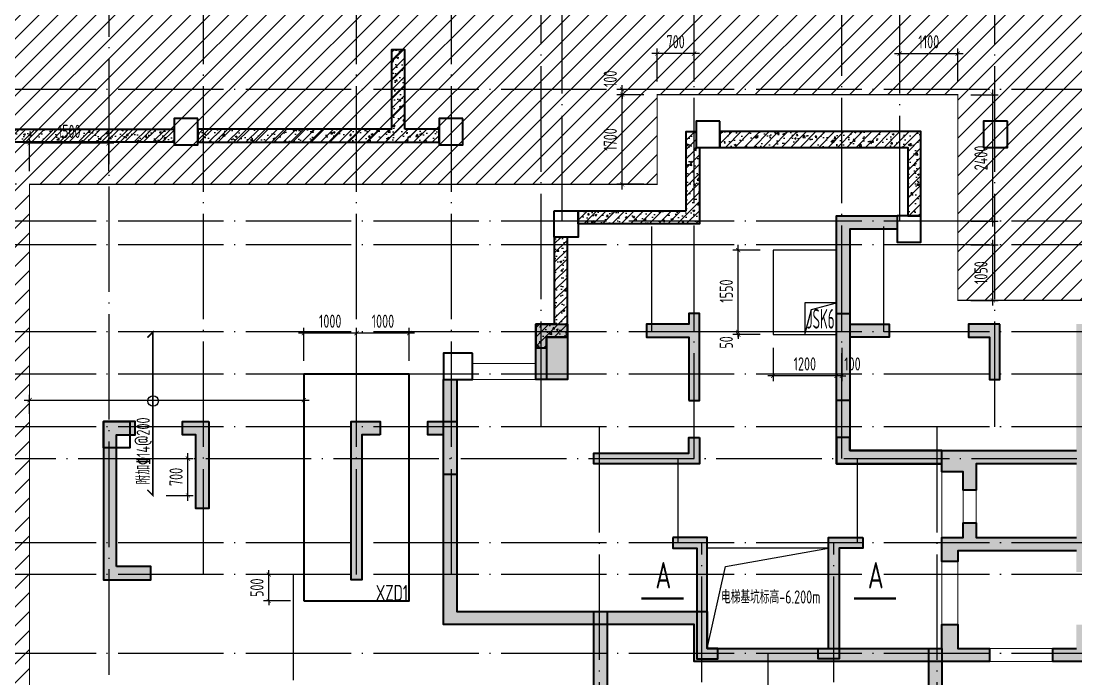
# Model space of a CAD drawing. Extents: x -655480 to 203344, y -294099 to 287156.
# Drawn here: x -408307 to -388306, y 203390 to 215865 of the extents above; entities that cross this region are included whole.
import ezdxf
from ezdxf.enums import TextEntityAlignment as Align

# ---------------------------------------------------------------- set-up
doc = ezdxf.new("R2010")
doc.units = 0
doc.header["$LTSCALE"] = 1000
doc.linetypes.add('DOTE', pattern=[2.42, 2, -0.2, 0.02, -0.2])
doc.layers.get('0').update_dxf_attribs({"linetype": 'CONTINUOUS'})
doc.layers.get('DEFPOINTS').update_dxf_attribs({"linetype": 'CONTINUOUS'})
for name, color, linetype in [('0-R集水坑', 191, 'CONTINUOUS'), ('A-DOTE', 10, 'DOTE'), ('S-B板配筋', 6, 'CONTINUOUS'), ('S-B板配筋号', 7, 'CONTINUOUS'), ('S-C承台实线', 2, 'CONTINUOUS'), ('S-C承台编号', 6, 'CONTINUOUS'), ('S-D洞口', 4, 'CONTINUOUS'), ('S-J基础底板', 5, 'CONTINUOUS'), ('S-J基础底板标注', 3, 'CONTINUOUS'), ('S-Q墙填充', 252, 'CONTINUOUS'), ('S-Q墙实线', 6, 'CONTINUOUS'), ('S-降板填充', 75, 'CONTINUOUS'), ('THICK', 6, 'CONTINUOUS')]:
    doc.layers.add(name, color=color, linetype=linetype)
doc.layers.add('WINDOW', color=144, linetype='CONTINUOUS', lineweight=15)
doc.layers.add('底图$0$砼柱', color=2, linetype='CONTINUOUS', lineweight=35)
doc.styles.add('TSSD_DIMENSION', font='Tssdeng.shx', dxfattribs={"width": 0.7, "bigfont": 'tssdchn.shx'})
doc.styles.add('TSSD_REIN', font='tssdeng.shx', dxfattribs={"width": 0.7, "height": 300, "bigfont": 'tssdchn.shx'})
doc.dimstyles.new('TSSD_100_100$0', dxfattribs={"dimtxt": 300, "dimasz": 80, "dimexe": 100, "dimexo": 250, "dimgap": 100, "dimtad": 1, "dimdec": 0, "dimzin": 0, "dimdsep": 46, "dimtxsty": 'TSSD_DIMENSION', "dimblk": 'ARCHTICK', "dimcen": 0, "dimdle": 100, "dimclrd": 3, "dimclre": 3, "dimclrt": 7, "dimadec": 0, "dimazin": 0, "dimtfac": 1, "dimtdec": 0, "dimtix": 1, "dimtmove": 2, "dimatfit": 3, "dimldrblk": 'ARCHTICK', "dimfxl": 1, "dimtolj": 1, "dimtzin": 0, "dimarcsym": 0})
pattern_1 = [(45, (-1438581.56, 463489.72), (-88.388348, 88.388348), []), (50, (-1438581.56, 463489.72), (358.63009, -31.37607), [37.5, -412.5]), (355, (-1438581.56, 463489.72), (-69.37567, 376.09607), [30, -330]), (100.4514, (-1438551.67, 463487.1), (289.25469, 344.71977), [31.8701, -350.57106]), (46.1842, (-1438581.56, 463589.7), (533.62052, -82.7595), [56.25, -618.75]), (96.6356, (-1438537.1, 463582.8), (467.33135, 487.05894), [47.80514, -525.8565]), (351.1842, (-1438581.56, 463589.7), (467.33097, 487.0593), [45, -495]), (21, (-1438531.56, 463564.72), (298.45353, -201.309445), [37.5, -412.5]), (326, (-1438531.56, 463564.72), (121.65767, 362.57502), [30, -330]), (71.4514, (-1438506.7, 463547.94), (420.11131, 161.26525), [31.8701, -350.57106]), (37.5, (-1438581.56, 463489.72), (6.079928, 166.446927), [0, -326, 0, -335, 0, -331.25]), (7.5, (-1438581.56, 463489.72), (131.53477, 197.205856), [0, -191, 0, -318.5, 0, -126.25]), (327.5, (-1438693.06, 463489.72), (266.911218, -11.277436), [0, -125, 0, -390, 0, -517.5]), (317.5, (-1438743.06, 463489.72), (291.593085, 50.05249), [0, -162.5, 0, -259, 0, -367.5])]

# ---------------------------------------------------------------- blocks, each defined once
blk = doc.blocks.new('20210827.00163710')
at = {"layer": 'A-DOTE'}
for p, q in [((-250172, -268230.2), (-250172, -289730.2)), ((-248372, -280430.2), (-248372, -268230.2)), ((-245472, -280430.2), (-245472, -268230.2)), ((-243672, -280430.2), (-243672, -268230.2)), ((-241972, -277630.2), (-241972, -268230.2)), ((-241572, -273730.2), (-241572, -268230.2)), ((-239072, -278229.9), (-239072, -268230.2)), ((-236272, -278229.9), (-236272, -268230.2)), ((-235172, -273730.2), (-235172, -268230.2)), ((-233372, -277630.2), (-233372, -268230.2)), ((-197172, -271230.2), (-253172, -271230.2)), ((-197172, -273730.2), (-253172, -273730.2)), ((-239872, -275830.2), (-239872, -273730.2)), ((-235472, -275830.2), (-235472, -273730.2)), ((-197172, -274180.2), (-253172, -274180.2)), ((-197172, -275830.2), (-253172, -275830.2)), ((-197172, -276630.2), (-253172, -276630.2)), ((-197172, -277630.2), (-253172, -277630.2)), ((-240871.8, -277630.2), (-240872, -289730.2)), ((-234472.2, -277630.2), (-234472, -289730.2)), ((-253172, -278229.9), (-197172, -278229.9)), ((-239372, -279830.2), (-239372, -278230.2)), ((-235972, -279830.2), (-235972, -278230.2)), ((-197172, -279830.2), (-253172, -279830.2)), ((-238922, -289730.2), (-238922, -279830.2)), ((-236422, -289730.2), (-236422, -279830.2)), ((-197172, -280430.2), (-253172, -280430.2)), ((-246672, -280430.2), (-246672, -289730.2)), ((-197172, -281930.2), (-253172, -281930.2)), ((-237672, -281930.2), (-237672, -289730.2))]:
    blk.add_line(p, q, dxfattribs=at)
blk = doc.blocks.new('_ArchTick')
at = {"color": 0, "linetype": 'ByBlock', "const_width": 0.15}
blk.add_lwpolyline([(-0.5, -0.5), (0.5, 0.5)], dxfattribs=at)
blk = doc.blocks.new('*D1241')
at = {"layer": 'DEFPOINTS', "color": 0, "transparency": 16777216}
for p in [(-408810, 212769), (-408146, 212769), (-408146, 212069)]:
    blk.add_point(p, dxfattribs=at)
at = {"layer": 'S-J基础底板标注', "color": 3, "lineweight": -2, "transparency": 16777216}
for p, q in [((-408810, 211969), (-408810, 212869)), ((-408396, 212769), (-408910, 212769)), ((-408396, 212069), (-408910, 212069))]:
    blk.add_line(p, q, dxfattribs=at)
at = {"layer": 'S-J基础底板标注', "color": 3, "lineweight": -2, "transparency": 16777216, "xscale": 80, "yscale": 80, "zscale": 80}
for p, rotation in [((-408810, 212769), 89.99988035696633), ((-408810, 212069), 269.9998803569663)]:
    blk.add_blockref('_ArchTick', p, dxfattribs=dict(at, rotation=rotation))
at = {"layer": 'S-J基础底板标注', "color": 7, "transparency": 16777216, "insert": (-409035, 212419), "char_height": 250, "attachment_point": 5, "rotation": 89.9999, "style": 'TSSD_DIMENSION'}
blk.add_mtext('\\A1;700', dxfattribs=at)
blk = doc.blocks.new('*D1242')
at = {"layer": 'DEFPOINTS', "color": 0, "transparency": 16777216}
for p in [(-408146, 213548), (-408146, 212769), (-406646, 212769)]:
    blk.add_point(p, dxfattribs=at)
at = {"layer": 'S-J基础底板标注', "color": 3, "lineweight": -2, "transparency": 16777216}
for p, q in [((-408146, 213019), (-408146, 213648)), ((-406646, 213019), (-406646, 213648)), ((-406546, 213548), (-408246, 213548))]:
    blk.add_line(p, q, dxfattribs=at)
at = {"layer": 'S-J基础底板标注', "color": 3, "lineweight": -2, "transparency": 16777216, "xscale": 80, "yscale": 80, "zscale": 80}
for p, rotation in [((-408146, 213548), 180.0000000357117), ((-406646, 213548), 3.571175355432388e-08)]:
    blk.add_blockref('_ArchTick', p, dxfattribs=dict(at, rotation=rotation))
at = {"layer": 'S-J基础底板标注', "color": 7, "transparency": 16777216, "insert": (-407396, 213773), "char_height": 250, "attachment_point": 5, "rotation": 0, "style": 'TSSD_DIMENSION'}
blk.add_mtext('\\A1;1500', dxfattribs=at)
blk = doc.blocks.new('*D1243')
at = {"layer": 'DEFPOINTS', "color": 0, "transparency": 16777216}
for p in [(-396910, 214469), (-396246, 214469), (-396246, 212769)]:
    blk.add_point(p, dxfattribs=at)
at = {"layer": 'S-J基础底板标注', "color": 3, "lineweight": -2, "transparency": 16777216}
for p, q in [((-396496, 214469), (-397010, 214469)), ((-396910, 212669), (-396910, 214569)), ((-396496, 212769), (-397010, 212769))]:
    blk.add_line(p, q, dxfattribs=at)
at = {"layer": 'S-J基础底板标注', "color": 3, "lineweight": -2, "transparency": 16777216, "xscale": 80, "yscale": 80, "zscale": 80}
for p, rotation in [((-396910, 214469), 90), ((-396910, 212769), 270)]:
    blk.add_blockref('_ArchTick', p, dxfattribs=dict(at, rotation=rotation))
at = {"layer": 'S-J基础底板标注', "color": 7, "transparency": 16777216, "insert": (-397135, 213619), "char_height": 250, "attachment_point": 5, "rotation": 90, "style": 'TSSD_DIMENSION'}
blk.add_mtext('\\A1;1700', dxfattribs=at)
blk = doc.blocks.new('*D1244')
at = {"layer": 'DEFPOINTS', "color": 0, "transparency": 16777216}
for p in [(-396910, 214569), (-396246, 214569), (-396246, 214469)]:
    blk.add_point(p, dxfattribs=at)
at = {"layer": 'S-J基础底板标注', "color": 3, "lineweight": -2, "transparency": 16777216}
for p, q in [((-396910, 214569), (-396910, 214649)), ((-396496, 214569), (-397010, 214569)), ((-396496, 214469), (-397010, 214469)), ((-396910, 214469), (-396910, 214569)), ((-396910, 214469), (-396910, 214389))]:
    blk.add_line(p, q, dxfattribs=at)
at = {"layer": 'S-J基础底板标注', "color": 3, "lineweight": -2, "transparency": 16777216, "xscale": 80, "yscale": 80, "zscale": 80}
for p, rotation in [((-396910, 214569), 270), ((-396910, 214469), 90)]:
    blk.add_blockref('_ArchTick', p, dxfattribs=dict(at, rotation=rotation))
at = {"layer": 'S-J基础底板标注', "color": 7, "transparency": 16777216, "insert": (-397135, 214771), "char_height": 250, "attachment_point": 5, "rotation": 90, "style": 'TSSD_DIMENSION'}
blk.add_mtext('\\A1;100', dxfattribs=at)
blk = doc.blocks.new('*D1245')
at = {"layer": 'DEFPOINTS', "color": 0, "transparency": 16777216}
for p in [(-390546, 214469), (-389882, 214469), (-390546, 212069)]:
    blk.add_point(p, dxfattribs=at)
at = {"layer": 'S-J基础底板标注', "color": 3, "lineweight": -2, "transparency": 16777216}
for p, q in [((-390296, 214469), (-389782, 214469)), ((-389882, 211969), (-389882, 214569)), ((-390296, 212069), (-389782, 212069))]:
    blk.add_line(p, q, dxfattribs=at)
at = {"layer": 'S-J基础底板标注', "color": 3, "lineweight": -2, "transparency": 16777216, "xscale": 80, "yscale": 80, "zscale": 80}
for p, rotation in [((-389882, 214469), 90), ((-389882, 212069), 270)]:
    blk.add_blockref('_ArchTick', p, dxfattribs=dict(at, rotation=rotation))
at = {"layer": 'S-J基础底板标注', "color": 7, "transparency": 16777216, "insert": (-390107, 213269), "char_height": 250, "attachment_point": 5, "rotation": 90, "style": 'TSSD_DIMENSION'}
blk.add_mtext('\\A1;2400', dxfattribs=at)
blk = doc.blocks.new('*D1246')
at = {"layer": 'DEFPOINTS', "color": 0, "transparency": 16777216}
for p in [(-390546, 211619), (-389882, 211619), (-390546, 210569)]:
    blk.add_point(p, dxfattribs=at)
at = {"layer": 'S-J基础底板标注', "color": 3, "lineweight": -2, "transparency": 16777216}
for p, q in [((-390296, 211619), (-389782, 211619)), ((-389882, 210469), (-389882, 211719)), ((-390296, 210569), (-389782, 210569))]:
    blk.add_line(p, q, dxfattribs=at)
at = {"layer": 'S-J基础底板标注', "color": 3, "lineweight": -2, "transparency": 16777216, "xscale": 80, "yscale": 80, "zscale": 80}
for p, rotation in [((-389882, 211619), 90), ((-389882, 210569), 270)]:
    blk.add_blockref('_ArchTick', p, dxfattribs=dict(at, rotation=rotation))
at = {"layer": 'S-J基础底板标注', "color": 7, "transparency": 16777216, "insert": (-390107, 211094), "char_height": 250, "attachment_point": 5, "rotation": 90, "style": 'TSSD_DIMENSION'}
blk.add_mtext('\\A1;1050', dxfattribs=at)
blk = doc.blocks.new('*D1247')
at = {"layer": 'DEFPOINTS', "color": 0, "transparency": 16777216}
for p in [(-396246, 215248), (-396246, 214469), (-395546, 214469)]:
    blk.add_point(p, dxfattribs=at)
at = {"layer": 'S-J基础底板标注', "color": 3, "lineweight": -2, "transparency": 16777216}
for p, q in [((-395446, 215248), (-396346, 215248)), ((-396246, 214719), (-396246, 215348)), ((-395546, 214719), (-395546, 215348))]:
    blk.add_line(p, q, dxfattribs=at)
at = {"layer": 'S-J基础底板标注', "color": 3, "lineweight": -2, "transparency": 16777216, "xscale": 80, "yscale": 80, "zscale": 80}
for p, rotation in [((-396246, 215248), 179.9999999999952), ((-395546, 215248), 359.9999999999952)]:
    blk.add_blockref('_ArchTick', p, dxfattribs=dict(at, rotation=rotation))
at = {"layer": 'S-J基础底板标注', "color": 7, "transparency": 16777216, "insert": (-395896, 215473), "char_height": 250, "attachment_point": 5, "style": 'TSSD_DIMENSION'}
blk.add_mtext('\\A1;700', dxfattribs=at)
blk = doc.blocks.new('*D1248')
at = {"layer": 'DEFPOINTS', "color": 0, "transparency": 16777216}
for p in [(-390546, 215248), (-391646, 214469), (-390546, 214469)]:
    blk.add_point(p, dxfattribs=at)
at = {"layer": 'S-J基础底板标注', "color": 3, "lineweight": -2, "transparency": 16777216}
for p, q in [((-391746, 215248), (-390446, 215248)), ((-391646, 214719), (-391646, 215348)), ((-390546, 214719), (-390546, 215348))]:
    blk.add_line(p, q, dxfattribs=at)
at = {"layer": 'S-J基础底板标注', "color": 3, "lineweight": -2, "transparency": 16777216, "xscale": 80, "yscale": 80, "zscale": 80, "rotation": 180}
blk.add_blockref('_ArchTick', (-391646, 215248), dxfattribs=at)
at = {"layer": 'S-J基础底板标注', "color": 3, "lineweight": -2, "transparency": 16777216, "xscale": 80, "yscale": 80, "zscale": 80}
blk.add_blockref('_ArchTick', (-390546, 215248), dxfattribs=at)
at = {"layer": 'S-J基础底板标注', "color": 7, "transparency": 16777216, "insert": (-391096, 215473), "char_height": 250, "attachment_point": 5, "style": 'TSSD_DIMENSION'}
blk.add_mtext('\\A1;1100', dxfattribs=at)
blk = doc.blocks.new('*D1260')
at = {"layer": 'DEFPOINTS', "color": 0, "ltscale": 0.5, "transparency": 16777216}
for p in [(-402946, 208677), (-408146, 208169), (-402946, 208169)]:
    blk.add_point(p, dxfattribs=at)
at = {"layer": 'S-J基础底板标注', "color": 3, "lineweight": -2, "ltscale": 0.5, "transparency": 16777216}
for p, q in [((-408246, 208677), (-402846, 208677)), ((-408146, 208419), (-408146, 208777)), ((-402946, 208419), (-402946, 208777))]:
    blk.add_line(p, q, dxfattribs=at)
at = {"layer": 'S-J基础底板标注', "color": 3, "lineweight": -2, "ltscale": 0.5, "transparency": 16777216, "xscale": 80, "yscale": 80, "zscale": 80, "rotation": 180}
blk.add_blockref('_ArchTick', (-408146, 208677), dxfattribs=at)
at = {"layer": 'S-J基础底板标注', "color": 3, "lineweight": -2, "ltscale": 0.5, "transparency": 16777216, "xscale": 80, "yscale": 80, "zscale": 80}
blk.add_blockref('_ArchTick', (-402946, 208677), dxfattribs=at)
blk = doc.blocks.new('*D1259')
at = {"layer": 'DEFPOINTS', "color": 0, "transparency": 16777216}
for p in [(-405807, 207569), (-405143, 207569), (-405807, 206870)]:
    blk.add_point(p, dxfattribs=at)
at = {"layer": 'S-J基础底板标注', "color": 3, "lineweight": -2, "transparency": 16777216}
for p, q in [((-405143, 206770), (-405143, 207669)), ((-405557, 207569), (-405043, 207569)), ((-405557, 206870), (-405043, 206870))]:
    blk.add_line(p, q, dxfattribs=at)
at = {"layer": 'S-J基础底板标注', "color": 3, "lineweight": -2, "transparency": 16777216, "xscale": 80, "yscale": 80, "zscale": 80}
for p, rotation in [((-405143, 207569), 90), ((-405143, 206870), 270)]:
    blk.add_blockref('_ArchTick', p, dxfattribs=dict(at, rotation=rotation))
at = {"layer": 'S-J基础底板标注', "color": 7, "transparency": 16777216, "insert": (-405368, 207220), "char_height": 250, "attachment_point": 5, "rotation": 90, "style": 'TSSD_DIMENSION'}
blk.add_mtext('\\A1;700', dxfattribs=at)
blk = doc.blocks.new('*D1268')
at = {"layer": 'DEFPOINTS', "color": 0, "transparency": 16777216}
for p in [(-403610, 205369), (-402946, 205369), (-402946, 204869)]:
    blk.add_point(p, dxfattribs=at)
at = {"layer": 'S-J基础底板标注', "color": 3, "lineweight": -2, "transparency": 16777216}
for p, q in [((-403610, 205369), (-403610, 205449)), ((-403196, 205369), (-403710, 205369)), ((-403610, 204869), (-403610, 205369)), ((-403196, 204869), (-403710, 204869)), ((-403610, 204869), (-403610, 204789))]:
    blk.add_line(p, q, dxfattribs=at)
at = {"layer": 'S-J基础底板标注', "color": 3, "lineweight": -2, "transparency": 16777216, "xscale": 80, "yscale": 80, "zscale": 80}
for p, rotation in [((-403610, 205369), 270), ((-403610, 204869), 90)]:
    blk.add_blockref('_ArchTick', p, dxfattribs=dict(at, rotation=rotation))
at = {"layer": 'S-J基础底板标注', "color": 7, "transparency": 16777216, "insert": (-403835, 205119), "char_height": 250, "attachment_point": 5, "rotation": 90, "style": 'TSSD_DIMENSION'}
blk.add_mtext('\\A1;500', dxfattribs=at)
blk = doc.blocks.new('*D1270')
at = {"layer": 'DEFPOINTS', "color": 0, "transparency": 16777216}
for p in [(-402946, 209948), (-402946, 209169), (-401946, 209169)]:
    blk.add_point(p, dxfattribs=at)
at = {"layer": 'S-J基础底板标注', "color": 3, "lineweight": -2, "transparency": 16777216}
for p, q in [((-402946, 209419), (-402946, 210048)), ((-401946, 209419), (-401946, 210048)), ((-401846, 209948), (-403046, 209948))]:
    blk.add_line(p, q, dxfattribs=at)
at = {"layer": 'S-J基础底板标注', "color": 3, "lineweight": -2, "transparency": 16777216, "xscale": 80, "yscale": 80, "zscale": 80}
for p, rotation in [((-402946, 209948), 179.9999999999966), ((-401946, 209948), 359.9999999999966)]:
    blk.add_blockref('_ArchTick', p, dxfattribs=dict(at, rotation=rotation))
at = {"layer": 'S-J基础底板标注', "color": 7, "transparency": 16777216, "insert": (-402446, 210173), "char_height": 250, "attachment_point": 5, "style": 'TSSD_DIMENSION'}
blk.add_mtext('\\A1;1000', dxfattribs=at)
blk = doc.blocks.new('*D1271')
at = {"layer": 'DEFPOINTS', "color": 0, "transparency": 16777216}
for p in [(-401946, 209948), (-401946, 209169), (-400946, 209169)]:
    blk.add_point(p, dxfattribs=at)
at = {"layer": 'S-J基础底板标注', "color": 3, "lineweight": -2, "transparency": 16777216}
for p, q in [((-401946, 209419), (-401946, 210048)), ((-400946, 209419), (-400946, 210048)), ((-400846, 209948), (-402046, 209948))]:
    blk.add_line(p, q, dxfattribs=at)
at = {"layer": 'S-J基础底板标注', "color": 3, "lineweight": -2, "transparency": 16777216, "xscale": 80, "yscale": 80, "zscale": 80}
for p, rotation in [((-401946, 209948), 179.9999999999966), ((-400946, 209948), 359.9999999999966)]:
    blk.add_blockref('_ArchTick', p, dxfattribs=dict(at, rotation=rotation))
at = {"layer": 'S-J基础底板标注', "color": 7, "transparency": 16777216, "insert": (-401446, 210173), "char_height": 250, "attachment_point": 5, "style": 'TSSD_DIMENSION'}
blk.add_mtext('\\A1;1000', dxfattribs=at)
blk = doc.blocks.new('*D2507')
at = {"layer": 'DEFPOINTS', "color": 0, "transparency": 16777216}
for p in [(-394046, 209919), (-392846, 209919), (-394046, 209138)]:
    blk.add_point(p, dxfattribs=at)
at = {"layer": 'S-J基础底板标注', "color": 3, "lineweight": -2, "transparency": 16777216}
for p, q in [((-394046, 209669), (-394046, 209038)), ((-392846, 209669), (-392846, 209038)), ((-392746, 209138), (-394146, 209138))]:
    blk.add_line(p, q, dxfattribs=at)
at = {"layer": 'S-J基础底板标注', "color": 3, "lineweight": -2, "transparency": 16777216, "xscale": 80, "yscale": 80, "zscale": 80}
for p, rotation in [((-394046, 209138), 179.9999999532634), ((-392846, 209138), 359.9999999532634)]:
    blk.add_blockref('_ArchTick', p, dxfattribs=dict(at, rotation=rotation))
at = {"layer": 'S-J基础底板标注', "color": 7, "transparency": 16777216, "insert": (-393446, 209363), "char_height": 250, "attachment_point": 5, "rotation": 360, "style": 'TSSD_DIMENSION'}
blk.add_mtext('\\A1;1200', dxfattribs=at)
blk = doc.blocks.new('*D2508')
at = {"layer": 'DEFPOINTS', "color": 0, "transparency": 16777216}
for p in [(-392846, 209919), (-392746, 209919), (-392846, 209138)]:
    blk.add_point(p, dxfattribs=at)
at = {"layer": 'S-J基础底板标注', "color": 3, "lineweight": -2, "transparency": 16777216}
for p, q in [((-392846, 209669), (-392846, 209038)), ((-392746, 209669), (-392746, 209038)), ((-392846, 209138), (-392926, 209138)), ((-392746, 209138), (-392846, 209138)), ((-392746, 209138), (-392666, 209138))]:
    blk.add_line(p, q, dxfattribs=at)
at = {"layer": 'S-J基础底板标注', "color": 3, "lineweight": -2, "transparency": 16777216, "xscale": 80, "yscale": 80, "zscale": 80}
for p, rotation in [((-392846, 209138), 359.999999953276), ((-392746, 209138), 179.9999999532761)]:
    blk.add_blockref('_ArchTick', p, dxfattribs=dict(at, rotation=rotation))
at = {"layer": 'S-J基础底板标注', "color": 7, "transparency": 16777216, "insert": (-392544, 209363), "char_height": 250, "attachment_point": 5, "rotation": 360, "style": 'TSSD_DIMENSION'}
blk.add_mtext('\\A1;100', dxfattribs=at)
blk = doc.blocks.new('*D2509')
at = {"layer": 'DEFPOINTS', "color": 0, "transparency": 16777216}
for p in [(-394710, 209969), (-394046, 209969), (-394046, 209919)]:
    blk.add_point(p, dxfattribs=at)
at = {"layer": 'S-J基础底板标注', "color": 3, "lineweight": -2, "transparency": 16777216}
for p, q in [((-394710, 209969), (-394710, 210049)), ((-394296, 209969), (-394810, 209969)), ((-394296, 209919), (-394810, 209919)), ((-394710, 209919), (-394710, 209969)), ((-394710, 209919), (-394710, 209839))]:
    blk.add_line(p, q, dxfattribs=at)
at = {"layer": 'S-J基础底板标注', "color": 3, "lineweight": -2, "transparency": 16777216, "xscale": 80, "yscale": 80, "zscale": 80}
for p, rotation in [((-394710, 209969), 269.9998603949273), ((-394710, 209919), 89.9998603949273)]:
    blk.add_blockref('_ArchTick', p, dxfattribs=dict(at, rotation=rotation))
at = {"layer": 'S-J基础底板标注', "color": 7, "transparency": 16777216, "insert": (-394935, 209771), "char_height": 250, "attachment_point": 5, "rotation": 89.9999, "style": 'TSSD_DIMENSION'}
blk.add_mtext('\\A1;50', dxfattribs=at)
blk = doc.blocks.new('*D2510')
at = {"layer": 'DEFPOINTS', "color": 0, "transparency": 16777216}
for p in [(-394710, 211519), (-394046, 211519), (-394046, 209969)]:
    blk.add_point(p, dxfattribs=at)
at = {"layer": 'S-J基础底板标注', "color": 3, "lineweight": -2, "transparency": 16777216}
for p, q in [((-394710, 209869), (-394710, 211619)), ((-394296, 211519), (-394810, 211519)), ((-394296, 209969), (-394810, 209969))]:
    blk.add_line(p, q, dxfattribs=at)
at = {"layer": 'S-J基础底板标注', "color": 3, "lineweight": -2, "transparency": 16777216, "xscale": 80, "yscale": 80, "zscale": 80}
for p, rotation in [((-394710, 211519), 89.99986039501961), ((-394710, 209969), 269.9998603950196)]:
    blk.add_blockref('_ArchTick', p, dxfattribs=dict(at, rotation=rotation))
at = {"layer": 'S-J基础底板标注', "color": 7, "transparency": 16777216, "insert": (-394935, 210744), "char_height": 250, "attachment_point": 5, "rotation": 89.9999, "style": 'TSSD_DIMENSION'}
blk.add_mtext('\\A1;1550', dxfattribs=at)

msp = doc.modelspace()

# ---------------------------------------------------------------- hatches: boundary and pattern name
at = {"layer": 'S-Q墙填充', "linetype": 'ByBlock'}
h = msp.add_hatch(dxfattribs=at)
h.set_pattern_fill('钢筋混凝土', color=252, scale=50)
h.set_pattern_definition(pattern_1)
h.paths.add_polyline_path([(-401031.43, 213816.14), (-401031.43, 215319.14), (-401281.43, 215319.14), (-401281.43, 213816.14), (-404956.43, 213816.14), (-404956.43, 213566.14), (-400381.43, 213566.14), (-400381.43, 213816.14)])
h = msp.add_hatch(dxfattribs=at)
h.set_pattern_fill('钢筋混凝土', color=252, scale=50)
h.set_pattern_definition(pattern_1)
h.paths.add_polyline_path([(-409126.24, 213566.14), (-409126.24, 213816.14), (-405406.43, 213816.14), (-405406.43, 213566.14)])
h = msp.add_hatch(dxfattribs=at)
h.set_pattern_fill('钢筋混凝土', color=252, scale=50)
h.set_pattern_definition(pattern_1)
h.paths.add_polyline_path([(-395696.04, 212269.14), (-395696.04, 213769.14), (-395506.43, 213769.14), (-395506.43, 213469.14), (-395446.04, 213469.14), (-395446.04, 212019.14), (-397746.04, 212019.14), (-397746.04, 212269.14)])
h = msp.add_hatch(dxfattribs=at)
h.set_pattern_fill('钢筋混凝土', color=252, scale=50)
h.set_pattern_definition(pattern_1)
h.paths.add_polyline_path([(-391246.04, 212169.14), (-391246.04, 213769.14), (-395056.43, 213769.14), (-395056.43, 213469.14), (-391496.04, 213469.14), (-391496.04, 212169.14)])
h = msp.add_hatch(dxfattribs=at)
h.set_pattern_fill('钢筋混凝土', color=252, scale=50)
h.set_pattern_definition(pattern_1)
h.paths.add_polyline_path([(-388296.04, 205819.14), (-390546.05, 205819.14), (-390546.05, 205619.14), (-390846.05, 205619.14), (-390846.05, 206069.14), (-390446.05, 206069.14), (-390446.05, 206349.14), (-390196.05, 206349.14), (-390196.05, 206069.14), (-388296.04, 206069.14), (-388296.04, 207469.14), (-390196.05, 207469.14), (-390196.05, 206969.14), (-390446.05, 206969.14), (-390446.05, 207319.14), (-390846.05, 207319.14), (-390846.05, 207469.14), (-392846.04, 207469.14), (-392846.04, 212169.14), (-391696.04, 212169.14), (-391696.04, 211919.14), (-392596.04, 211919.14), (-392596.04, 207719.14), (-388296.04, 207719.14), (-388296.04, 210119.14), (-381546.04, 210119.14), (-381546.04, 203719.14), (-388746.05, 203719.14), (-388746.05, 203969.14), (-388296.04, 203969.14), (-388296.04, 204419.14), (-388046.04, 204419.14), (-388046.04, 203969.14), (-381796.04, 203969.14), (-381796.04, 209869.14), (-388046.04, 209869.14), (-388046.04, 205419.14), (-388296.04, 205419.14)])
h = msp.add_hatch(dxfattribs=at)
h.set_pattern_fill('钢筋混凝土', color=252, scale=50)
h.set_pattern_definition(pattern_1)
h.paths.add_polyline_path([(-398196.04, 211769.14), (-398196.04, 210119.14), (-398546.05, 210119.14), (-398546.05, 209669.14), (-398346.04, 209669.14), (-398346.04, 209869.14), (-397946.04, 209869.14), (-397946.04, 211769.14)])
at = {"layer": 'S-Q墙填充'}
for points in [[(-395646.04, 208669.14), (-395446.04, 208669.14), (-395446.04, 210319.14), (-395646.04, 210319.14), (-395646.04, 210119.14), (-396446.04, 210119.14), (-396446.04, 209869.14), (-395646.04, 209869.14)], [(-392596.04, 208669.14), (-392846.04, 208669.14), (-392846.04, 210319.14), (-392596.04, 210319.14), (-392596.04, 210119.14), (-391846.04, 210119.14), (-391846.04, 209869.14), (-392596.04, 209869.14)], [(-398546.05, 210119.14), (-397946.04, 210119.14), (-397946.04, 209069.14), (-398546.05, 209069.14)], [(-398546.05, 210119.14), (-397946.04, 210119.14), (-397946.04, 209869.14), (-398346.04, 209869.14), (-398346.04, 209069.14), (-398546.05, 209069.14)], [(-389746.04, 210119.14), (-390346.04, 210119.14), (-390346.04, 209869.14), (-389946.05, 209869.14), (-389946.05, 209069.14), (-389746.04, 209069.14)], [(-406496.05, 205519.14), (-406496.05, 208019.14), (-406146.05, 208019.14), (-406146.05, 208269.14), (-406746.04, 208269.14), (-406746.05, 205269.14), (-405846.05, 205269.14), (-405846.05, 205519.14)], [(-404746.04, 208269.14), (-404746.04, 206619.14), (-404996.04, 206619.14), (-404996.04, 208019.14), (-405246.04, 208019.14), (-405246.04, 208269.14)], [(-401496.04, 208019.14), (-401846.04, 208019.14), (-401846.04, 205269.14), (-402046.04, 205269.14), (-402046.04, 208269.14), (-401496.04, 208269.14)], [(-400046.04, 208269.14), (-400046.05, 207269.14), (-400296.04, 207269.14), (-400296.04, 208019.14), (-400596.04, 208019.14), (-400596.04, 208269.14)], [(-395446.04, 207969.14), (-395446.04, 207469.14), (-397446.04, 207469.14), (-397446.04, 207669.14), (-395646.04, 207669.14), (-395646.04, 207969.14)], [(-392846.04, 207969.14), (-392846.04, 207469.14), (-390846.05, 207469.14), (-390846.05, 207719.14), (-392596.04, 207719.14), (-392596.04, 207969.14)], [(-395946.04, 206069.14), (-395946.04, 205869.14), (-395496.04, 205869.14), (-395496.04, 203769.14), (-395096.04, 203769.14), (-395096.04, 203969.14), (-395296.04, 203969.14), (-395296.04, 206069.14)], [(-392346.04, 206069.14), (-392346.04, 205869.14), (-392796.04, 205869.14), (-392796.04, 203769.14), (-393196.04, 203769.14), (-393196.04, 203969.14), (-392996.04, 203969.14), (-392996.04, 206069.14)], [(-397196.04, 204669.13), (-397196.04, 202769.13), (-397446.04, 202769.13), (-397446.04, 204669.13)], [(-390846.05, 202769.13), (-391096.04, 202769.13), (-391096.04, 203969.13), (-390846.05, 203969.13)]]:
    msp.add_hatch(color=252, dxfattribs=at).paths.add_polyline_path(points)
at = {"layer": 'S-Q墙填充', "linetype": 'ByBlock'}
h = msp.add_hatch(dxfattribs=at)
h.set_pattern_fill('钢筋混凝土', color=252, scale=50)
h.set_pattern_definition(pattern_1)
h.paths.add_polyline_path([(-400046.04, 209069.14), (-400046.04, 207569.14), (-400046.04, 204669.14), (-395296.04, 204669.14), (-395296.04, 203969.14), (-390846.05, 203969.14), (-390846.05, 204419.14), (-390546.05, 204419.14), (-390546.05, 203969.14), (-389946.05, 203969.14), (-389946.05, 203719.14), (-395546.04, 203719.14), (-395546.04, 204419.14), (-400296.04, 204419.14), (-400296.04, 209069.14)])
at = {"layer": 'S-降板填充'}
h = msp.add_hatch(dxfattribs=at)
h.set_pattern_fill('ANSI31', color=252, scale=80, style=0)
h.paths.add_polyline_path([(-353602.69, 217704.69), (-409646.04, 217704.69), (-409646.04, 197044.71), (-353602.69, 197044.71)])
h.paths.add_polyline_path([(-372340.88, 210569.14), (-372340.88, 213369.14), (-355096.05, 213369.14), (-355096.05, 198469.14), (-396746.05, 198469.14), (-396746.05, 197869.14), (-408146.05, 197869.14), (-408146.05, 212769.14), (-396245.88, 212769.14), (-396245.88, 214469.14), (-390546.05, 214469.14), (-390546.05, 210569.14)], flags=16)

# ---------------------------------------------------------------- linework, layer by layer
at = {"layer": '0-R集水坑'}
for points in [[(-394046.04, 211519.12), (-394046.04, 209919.12), (-392846.04, 209919.12), (-392846.04, 211519.12), (-394046.04, 211519.12)], [(-393446.04, 209919.12), (-393318.19, 210397.8), (-392846.04, 210519.12)]]:
    msp.add_lwpolyline(points, dxfattribs=at)
msp.add_lwpolyline([(-393446.04, 209919.29), (-392846.04, 209919.29), (-392846.04, 210519.29), (-393446.04, 210519.29)], close=True, dxfattribs=at)
at = {"layer": 'S-B板配筋', "const_width": 30}
msp.add_lwpolyline([(-405912.69, 206975.79), (-405806.63, 206869.72), (-405806.63, 209969.14), (-405912.69, 209863.07)], dxfattribs=at)
at = {"layer": 'S-C承台实线', "lineweight": 35}
msp.add_lwpolyline([(-402946.05, 204869.14), (-400946.05, 204869.14), (-400946.05, 209169.14), (-402946.05, 209169.14)], close=True, dxfattribs=at)
at = {"layer": 'S-D洞口', "color": 5}
msp.add_lwpolyline([(-395296.04, 203969.14), (-392996.04, 203969.14), (-392996.04, 205869.14), (-395296.04, 205869.14), (-395296.04, 203969.14), (-394949.22, 205522.31), (-392996.04, 205869.14)], dxfattribs=at)
at = {"layer": 'S-J基础底板', "const_width": 20}
msp.add_lwpolyline([(-408146.05, 197869.14), (-396746.05, 197869.14), (-396746.05, 198469.14), (-355096.05, 198469.14), (-355096.05, 213369.14), (-372340.88, 213369.14), (-372340.88, 210569.14), (-390546.05, 210569.14), (-390546.05, 214469.14), (-396245.88, 214469.14), (-396245.88, 212769.14), (-408146.05, 212769.14)], close=True, dxfattribs=at)
at = {"layer": 'S-J基础底板标注', "color": 2, "ltscale": 0.5}
msp.add_circle((-405803.81, 208660.93), 100, dxfattribs=at)
at = {"layer": 'S-Q墙实线', "lineweight": 35}
for points in [[(-401031.43, 213816.14), (-401031.43, 215319.14), (-401281.43, 215319.14), (-401281.43, 213816.14), (-404956.43, 213816.14), (-404956.43, 213566.14), (-400381.43, 213566.14), (-400381.43, 213816.14), (-401031.43, 213816.14)], [(-395696.04, 212269.14), (-395696.04, 213769.14), (-395506.43, 213769.14), (-395506.43, 213469.14), (-395446.04, 213469.14), (-395446.04, 212019.14), (-397746.04, 212019.14), (-397746.04, 212269.14), (-395696.04, 212269.14)], [(-388296.04, 207469.14), (-390196.05, 207469.14), (-390196.05, 206969.14), (-390446.05, 206969.14), (-390446.05, 207319.14), (-390846.05, 207319.14), (-390846.05, 207469.14), (-392846.04, 207469.14), (-392846.04, 212169.14), (-391696.04, 212169.14), (-391696.04, 211919.14), (-392596.04, 211919.14), (-392596.04, 207719.14), (-388296.04, 207719.14)], [(-398196.04, 211769.14), (-398196.04, 210119.14), (-398546.05, 210119.14), (-398546.05, 209669.14), (-398346.04, 209669.14), (-398346.04, 209869.14), (-397946.04, 209869.14), (-397946.04, 211769.14), (-398196.04, 211769.14)], [(-400046.04, 209069.14), (-400046.04, 207569.14), (-400046.04, 204669.14), (-395296.04, 204669.14), (-395296.04, 203969.14), (-390846.05, 203969.14), (-390846.05, 204419.14), (-390546.05, 204419.14), (-390546.05, 203969.14), (-389946.05, 203969.14), (-389946.05, 203719.14), (-395546.04, 203719.14), (-395546.04, 204419.14), (-400296.04, 204419.14), (-400296.04, 209069.14), (-400046.04, 209069.14)], [(-388296.04, 205819.14), (-390546.05, 205819.14), (-390546.05, 205619.14), (-390846.05, 205619.14), (-390846.05, 206069.14), (-390446.05, 206069.14), (-390446.05, 206349.14), (-390196.05, 206349.14), (-390196.05, 206069.14), (-388296.04, 206069.14)], [(-381546.04, 203719.14), (-388746.05, 203719.14), (-388746.05, 203969.14), (-388296.04, 203969.14)]]:
    msp.add_lwpolyline(points, dxfattribs=at)
for points in [[(-409126.24, 213566.14), (-409126.24, 213816.14), (-405406.43, 213816.14), (-405406.43, 213566.14)], [(-391246.04, 212169.14), (-391246.04, 213769.14), (-395056.43, 213769.14), (-395056.43, 213469.14), (-391496.04, 213469.14), (-391496.04, 212169.14)], [(-395646.04, 208669.14), (-395446.04, 208669.14), (-395446.04, 210319.14), (-395646.04, 210319.14), (-395646.04, 210119.14), (-396446.04, 210119.14), (-396446.04, 209869.14), (-395646.04, 209869.14)], [(-392596.04, 208669.14), (-392846.04, 208669.14), (-392846.04, 210319.14), (-392596.04, 210319.14), (-392596.04, 210119.14), (-391846.04, 210119.14), (-391846.04, 209869.14), (-392596.04, 209869.14)], [(-398546.05, 210119.14), (-397946.04, 210119.14), (-397946.04, 209869.14), (-398346.04, 209869.14), (-398346.04, 209069.14), (-398546.05, 209069.14)], [(-389746.04, 210119.14), (-390346.04, 210119.14), (-390346.04, 209869.14), (-389946.05, 209869.14), (-389946.05, 209069.14), (-389746.04, 209069.14)], [(-406496.05, 205519.14), (-406496.05, 208019.14), (-406146.05, 208019.14), (-406146.05, 208269.14), (-406746.04, 208269.14), (-406746.05, 205269.14), (-405846.05, 205269.14), (-405846.05, 205519.14)], [(-404746.04, 208269.14), (-404746.04, 206619.14), (-404996.04, 206619.14), (-404996.04, 208019.14), (-405246.04, 208019.14), (-405246.04, 208269.14)], [(-401496.04, 208019.14), (-401846.04, 208019.14), (-401846.04, 205269.14), (-402046.04, 205269.14), (-402046.04, 208269.14), (-401496.04, 208269.14)], [(-400046.04, 208269.14), (-400046.05, 207269.14), (-400296.04, 207269.14), (-400296.04, 208019.14), (-400596.04, 208019.14), (-400596.04, 208269.14)], [(-395446.04, 207969.14), (-395446.04, 207469.14), (-397446.04, 207469.14), (-397446.04, 207669.14), (-395646.04, 207669.14), (-395646.04, 207969.14)], [(-392846.04, 207969.14), (-392846.04, 207469.14), (-390846.05, 207469.14), (-390846.05, 207719.14), (-392596.04, 207719.14), (-392596.04, 207969.14)], [(-395946.04, 206069.14), (-395946.04, 205869.14), (-395496.04, 205869.14), (-395496.04, 203769.14), (-395096.04, 203769.14), (-395096.04, 203969.14), (-395296.04, 203969.14), (-395296.04, 206069.14)], [(-392346.04, 206069.14), (-392346.04, 205869.14), (-392796.04, 205869.14), (-392796.04, 203769.14), (-393196.04, 203769.14), (-393196.04, 203969.14), (-392996.04, 203969.14), (-392996.04, 206069.14)], [(-397196.04, 204669.13), (-397196.04, 202769.13), (-397446.04, 202769.13), (-397446.04, 204669.13)], [(-390846.05, 202769.13), (-391096.04, 202769.13), (-391096.04, 203969.13), (-390846.05, 203969.13)]]:
    msp.add_lwpolyline(points, close=True, dxfattribs=at)
at = {"layer": 'THICK'}
for points in [[(-395744.58, 204914.91, 50, 50, 0), (-396544.58, 204914.91, 50, 50, 0)], [(-392516.38, 204914.91, 50, 50, 0), (-391716.38, 204914.91, 50, 50, 0)]]:
    msp.add_lwpolyline(points, format="xyseb", dxfattribs=at)
at = {"layer": 'WINDOW', "linetype": 'ByBlock'}
msp.add_line((-390846.05, 206069.13), (-390846.05, 207319.13), dxfattribs=at)
for points in [[(-399746.05, 209069.13), (-398546.05, 209069.13), (-398546.05, 209369.13), (-399746.05, 209369.13)], [(-390446.05, 206969.13), (-390196.05, 206969.13), (-390196.05, 206349.13), (-390446.05, 206349.13)], [(-390546.05, 205619.13), (-390846.05, 205619.13), (-390846.05, 204419.13), (-390546.05, 204419.13)], [(-389946.05, 203969.13), (-388746.05, 203969.13), (-388746.05, 203719.13), (-389946.05, 203719.13)]]:
    msp.add_lwpolyline(points, close=True, dxfattribs=at)
at = {"layer": '底图$0$砼柱', "color": 3, "lineweight": 35}
for points in [[(-404956.43, 214019.13), (-405406.43, 214019.13), (-405406.43, 213519.13), (-404956.43, 213519.13)], [(-399931.43, 214019.13), (-400381.43, 214019.13), (-400381.43, 213519.13), (-399931.43, 213519.13)], [(-395056.43, 213969.14), (-395506.43, 213969.14), (-395506.43, 213469.14), (-395056.43, 213469.14)], [(-389606.43, 213969.14), (-390056.43, 213969.14), (-390056.43, 213469.14), (-389606.43, 213469.14)], [(-398196.04, 212269.14), (-397746.04, 212269.14), (-397746.04, 211769.14), (-398196.04, 211769.14)], [(-391246.04, 212169.14), (-391696.04, 212169.14), (-391696.04, 211669.14), (-391246.04, 211669.14)], [(-398546.05, 210119.14), (-397946.04, 210119.14), (-397946.04, 209069.14), (-398546.05, 209069.14)], [(-399746.05, 209569.14), (-400296.04, 209569.14), (-400296.04, 209069.14), (-399746.05, 209069.14)], [(-406746.04, 208269.14), (-406246.04, 208269.14), (-406246.04, 207769.14), (-406746.04, 207769.14)]]:
    msp.add_lwpolyline(points, close=True, dxfattribs=at)

# ---------------------------------------------------------------- block references
at = {"layer": 'A-DOTE', "color": 2}
msp.add_blockref('20210827.00163710', (-156474.07, 485799.36), dxfattribs=at)

# ---------------------------------------------------------------- texts
at = {"layer": '0-R集水坑', "style": 'TSSD_REIN', "oblique": 0.5, "width": 0.5}
msp.add_text('JSK6', height=375, dxfattribs=at).set_placement((-393146.03, 210219.29), align=Align.MIDDLE_CENTER)
at = {"layer": 'S-B板配筋号', "color": 1, "style": 'TSSD_REIN', "width": 0.7}
msp.add_text('附加%%13214@200', height=250, rotation=90, dxfattribs=at).set_placement((-405867.2, 207080.34))
msp.add_text('电梯基坑标高-6.200m', height=250, dxfattribs=at).set_placement((-395035.22, 204818.42))
msp.add_text('电梯基坑标高-6.200m', height=250, dxfattribs=at).set_placement((-395035.22, 204818.42))
at = {"layer": 'S-C承台编号', "style": 'TSSD_REIN', "width": 0.7}
msp.add_text('XZD1', height=300, dxfattribs=at).set_placement((-401581.15, 205172.53), align=Align.TOP_LEFT)
at = {"layer": 'THICK', "style": 'TSSD_REIN', "width": 0.7}
for p in [(-396279.2, 205106.58), (-392250.99, 205106.58)]:
    msp.add_text('A', height=500, dxfattribs=at).set_placement(p)

# ---------------------------------------------------------------- dimensions: what is measured, and where the dimension line sits
at = {"layer": 'S-J基础底板标注'}
for p1, p2, distance, picture, middle in [((-395546.04, 214469.14), (-396245.88, 214469.14), -778.55, '*D1247', (-395895.96, 215472.69)), ((-391646.04, 214469.14), (-390546.05, 214469.14), 778.55, '*D1248', (-391096.04, 215472.69)), ((-396245.88, 212769.14), (-396245.88, 214469.14), 663.66, '*D1243', (-397134.54, 213619.14)), ((-390546.05, 212069.14), (-390546.05, 214469.14), -663.66, '*D1245', (-390107.39, 213269.14)), ((-406646.04, 212769.14), (-408146.05, 212769.14), -778.55, '*D1242', (-407396.04, 213772.69)), ((-408146.05, 212069.14), (-408146.05, 212769.14), 663.66, '*D1241', (-409034.7, 212419.14)), ((-394046.04, 209969.14), (-394046.04, 211519.12), 663.65, '*D2510', (-394934.7, 210744.13)), ((-390546.05, 210569.14), (-390546.05, 211619.14), -663.66, '*D1246', (-390107.39, 211094.14)), ((-401946.05, 209169.14), (-402946.05, 209169.14), -778.55, '*D1270', (-402446.05, 210172.69)), ((-400946.05, 209169.14), (-401946.05, 209169.14), -778.55, '*D1271', (-401446.05, 210172.69)), ((-392846.04, 209919.29), (-394046.04, 209919.29), 781.55, '*D2507', (-393446.04, 209362.74)), ((-405806.63, 206869.72), (-405806.63, 207569.41), -663.66, '*D1259', (-405367.97, 207219.56)), ((-402946.05, 204869.14), (-402946.05, 205369.14), 663.65, '*D1268', (-403834.7, 205119.14))]:
    dim = msp.add_aligned_dim(p1=p1, p2=p2, distance=distance, dimstyle='TSSD_100_100$0', override={"dimtxt": 250}, dxfattribs=at)
    dim.commit()
    dim.dimension.update_dxf_attribs({"geometry": picture, "text_midpoint": middle})
for base, p1, p2, angle, picture, middle in [((-396909.54, 214569.14), (-396245.88, 214469.14), (-396245.88, 214569.14), 90, '*D1244', (-397134.54, 214770.74)), ((-394709.7, 209969.14), (-394046.04, 209919.12), (-394046.04, 209969.14), 89.99986, '*D2509', (-394934.7, 209771.37)), ((-392846.04, 209137.74), (-392746.04, 209919.29), (-392846.04, 209919.29), 180, '*D2508', (-392544.44, 209362.74))]:
    dim = msp.add_linear_dim(base=base, p1=p1, p2=p2, angle=angle, dimstyle='TSSD_100_100$0', override={"dimtxt": 250}, dxfattribs=at)
    dim.commit()
    dim.dimension.update_dxf_attribs({"geometry": picture, "text_midpoint": middle, "dimtype": 161})
at = {"layer": 'S-J基础底板标注', "color": 2, "ltscale": 0.5}
dim = msp.add_aligned_dim(p1=(-408146.05, 208169.14), p2=(-402946.05, 208169.14), distance=508.23, text=' ', dimstyle='TSSD_100_100$0', dxfattribs=at)
dim.commit()
dim.dimension.update_dxf_attribs({"geometry": '*D1260', "text_midpoint": (-405546.05, 208677.37)})

doc.saveas('drawing.dxf')
